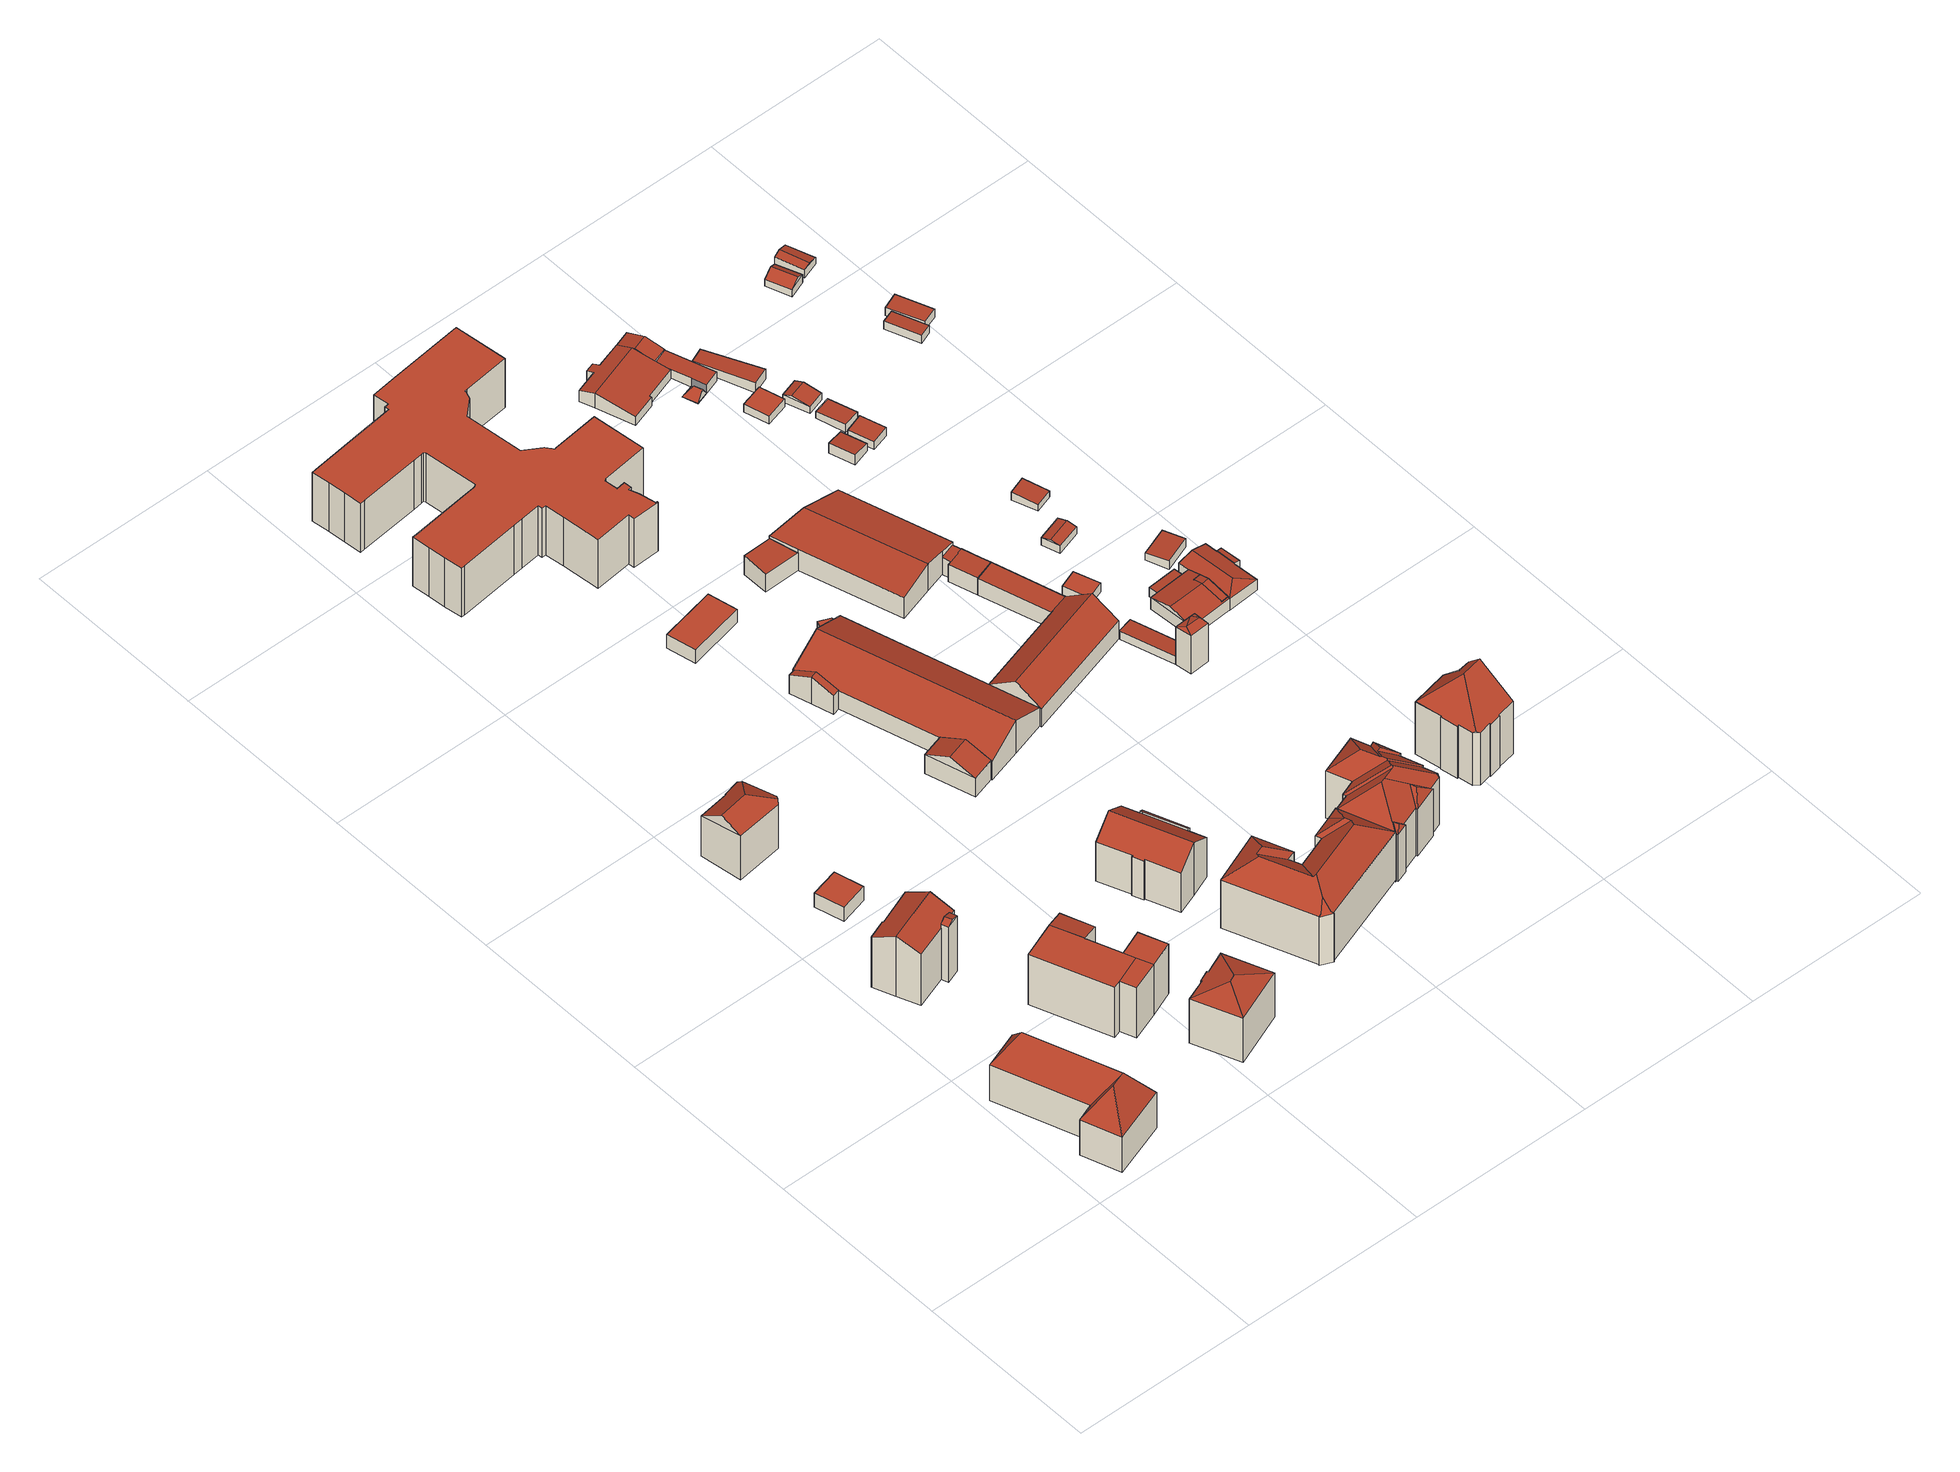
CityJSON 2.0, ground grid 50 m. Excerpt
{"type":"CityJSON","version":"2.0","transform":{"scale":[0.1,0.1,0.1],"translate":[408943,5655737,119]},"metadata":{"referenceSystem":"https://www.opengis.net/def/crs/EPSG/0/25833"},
"CityObjects":{
"building1":{"type":"Building","attributes":{"Dachtyp_tdc":"tdcFreeFormRoof","Gemeindeschluessel":14612000,"Dachneigung":57.82,"QualitaetDacherkennung":4,"Geometrietyp2DReferenz":"3000","measuredHeight":20.06,"function":"31001_9998","roofType":"5000"},"geometry":[{"type":"Solid","lod":"2","boundaries":[[[[0,1,2,3]],[[1,4,5,2]],[[4,6,7,5]],[[6,8,9,7]],[[8,10,11,9]],[[10,0,3,11]],[[12,10,8]],[[13,12,8,6]],[[14,15,13,6,4]],[[14,4,1]],[[15,14,1,0]],[[12,13,15,0,10]],[[3,2,5,7,9,11]]]],"semantics":{"surfaces":[{"type":"WallSurface"},{"type":"RoofSurface"},{"type":"GroundSurface"}],"values":[[0,0,0,0,0,0,1,1,1,1,1,1,2]]}}]},
"building2":{"type":"Building","attributes":{"Gemeindeschluessel":14612000,"Geometrietyp2DReferenz":"3000","function":"31001_9998","roofType":"9999"},"children":["building2-1","building2-2"]},
"building2-1":{"type":"BuildingPart","attributes":{"Dachtyp_tdc":"tdcGableRoof","Dachneigung":19.38,"QualitaetDacherkennung":35,"Geometrietyp2DReferenz":"3000","measuredHeight":18.74,"roofType":"3100"},"parents":["building2"],"geometry":[{"type":"MultiSurface","lod":"2","boundaries":[[[16,17,18,19,20]],[[17,21,22,18]],[[21,23,24,25,22]],[[26,27,28,29,30]],[[31,23,21,30,29]],[[32,28,27,16]],[[31,29,28,32]],[[16,27,26,17]],[[17,26,30,21]],[[19,18,22,25,33,34]]],"semantics":{"surfaces":[{"type":"WallSurface"},{"type":"RoofSurface"},{"type":"GroundSurface"}],"values":[0,0,0,1,1,0,0,0,0,2]}}]},
"building2-2":{"type":"BuildingPart","attributes":{"Dachtyp_tdc":"tdcGableRoof","Dachneigung":27.8,"QualitaetDacherkennung":56,"Geometrietyp2DReferenz":"3000","measuredHeight":19.47,"roofType":"3100"},"parents":["building2"],"geometry":[{"type":"MultiSurface","lod":"2","boundaries":[[[24,35,36,25]],[[35,37,38,36]],[[37,39,40,38]],[[39,41,42,40]],[[41,43,44,42]],[[43,45,46,44]],[[45,47,48,46]],[[47,49,50,48]],[[49,51,52,50]],[[51,20,19,52]],[[49,47,45,43,41,39,37]],[[37,35,24,53,54,20,51,49]],[[34,33,25,36,38,40,42,44,46,48,50,52,19]]],"semantics":{"surfaces":[{"type":"WallSurface"},{"type":"RoofSurface"},{"type":"GroundSurface"}],"values":[0,0,0,0,0,0,0,0,0,0,1,1,2]}}]},
"building3":{"type":"Building","attributes":{"Dachtyp_tdc":"tdcPolyFlatRoof","Gemeindeschluessel":14612000,"Dachneigung":0,"QualitaetDacherkennung":84,"Geometrietyp2DReferenz":"3000","measuredHeight":4.47,"function":"31001_9998","roofType":"1000"},"geometry":[{"type":"Solid","lod":"2","boundaries":[[[[55,56,57,58]],[[56,59,60,57]],[[59,61,62,60]],[[61,55,58,62]],[[61,59,56,55]],[[58,57,60,62]]]],"semantics":{"surfaces":[{"type":"WallSurface"},{"type":"RoofSurface"},{"type":"GroundSurface"}],"values":[[0,0,0,0,1,2]]}}]},
"building4":{"type":"Building","attributes":{"Dachtyp_tdc":"tdcFreeFormRoof","Gemeindeschluessel":14612000,"Dachneigung":35.39,"QualitaetDacherkennung":58,"Geometrietyp2DReferenz":"3000","measuredHeight":17.2,"function":"31001_9998","roofType":"5000"},"geometry":[{"type":"Solid","lod":"2","boundaries":[[[[63,64,65,66]],[[64,67,68,65]],[[67,69,70,68]],[[69,71,72,70]],[[71,73,74,72]],[[73,75,76,74]],[[75,63,66,76]],[[77,73,78,79]],[[79,78,71,69,67,64,80]],[[75,77,79,80,63]],[[64,63,80]],[[73,71,78]],[[75,73,77]],[[66,65,68,70,72,74,76]]]],"semantics":{"surfaces":[{"type":"WallSurface"},{"type":"RoofSurface"},{"type":"GroundSurface"}],"values":[[0,0,0,0,0,0,0,1,1,1,0,0,0,2]]}}]},
"building5":{"type":"Building","attributes":{"Gemeindeschluessel":14612000,"Geometrietyp2DReferenz":"3000","function":"31001_9998","roofType":"9999"},"children":["building5-1","building5-2","building5-3","building5-4"]},
"building5-1":{"type":"BuildingPart","attributes":{"Dachtyp_tdc":"tdcPolyFlatRoof","Dachneigung":12.36,"QualitaetDacherkennung":42,"Geometrietyp2DReferenz":"3000","measuredHeight":16.25,"roofType":"2100"},"parents":["building5"],"geometry":[{"type":"MultiSurface","lod":"2","boundaries":[[[81,82,83,84,85]],[[86,87,88,89,90]],[[87,81,85,88]],[[87,86,82,81]],[[85,84,89,88]]],"semantics":{"surfaces":[{"type":"WallSurface"},{"type":"RoofSurface"},{"type":"GroundSurface"}],"values":[0,0,0,1,2]}}]},
"building5-2":{"type":"BuildingPart","attributes":{"Dachtyp_tdc":"tdcPolyFlatRoof","Dachneigung":0,"QualitaetDacherkennung":43,"Geometrietyp2DReferenz":"3000","measuredHeight":16.14,"roofType":"1000"},"parents":["building5"],"geometry":[{"type":"MultiSurface","lod":"2","boundaries":[[[91,92,93,94]],[[92,95,96,93]],[[95,97,98,96]],[[97,95,92,91,99]],[[94,93,96,98,100]]],"semantics":{"surfaces":[{"type":"WallSurface"},{"type":"RoofSurface"},{"type":"GroundSurface"}],"values":[0,0,0,1,2]}}]},
"building5-3":{"type":"BuildingPart","attributes":{"Dachtyp_tdc":"tdcPolyFlatRoof","Dachneigung":0,"QualitaetDacherkennung":44,"Geometrietyp2DReferenz":"3000","measuredHeight":16.11,"roofType":"1000"},"parents":["building5"],"geometry":[{"type":"MultiSurface","lod":"2","boundaries":[[[97,101,102,98]],[[101,103,104,102]],[[103,101,97,99]],[[100,98,102,104]]],"semantics":{"surfaces":[{"type":"WallSurface"},{"type":"RoofSurface"},{"type":"GroundSurface"}],"values":[0,0,1,2]}}]},
"building5-4":{"type":"BuildingPart","attributes":{"Dachtyp_tdc":"tdcPolyFlatRoof","Dachneigung":0,"QualitaetDacherkennung":73,"Geometrietyp2DReferenz":"3000","measuredHeight":16.15,"roofType":"1000"},"parents":["building5"],"geometry":[{"type":"MultiSurface","lod":"2","boundaries":[[[105,90,89,106]],[[83,91,94,84]],[[107,108,104,103]],[[107,105,106,108]],[[107,103,99,91,83,90,105]],[[106,89,84,94,100,104,108]]],"semantics":{"surfaces":[{"type":"WallSurface"},{"type":"RoofSurface"},{"type":"GroundSurface"}],"values":[0,0,0,0,1,2]}}]},
"building6":{"type":"Building","attributes":{"Dachtyp_tdc":"tdcHipRoof","Gemeindeschluessel":14612000,"Dachneigung":19.92,"QualitaetDacherkennung":66,"Geometrietyp2DReferenz":"3000","measuredHeight":16.71,"function":"31001_9998","roofType":"3200"},"geometry":[{"type":"Solid","lod":"2","boundaries":[[[[109,110,111,112]],[[110,113,114,111]],[[113,115,116,114]],[[115,117,118,116]],[[117,119,120,118]],[[119,121,122,120]],[[121,123,124,122]],[[123,109,112,124]],[[115,113,125]],[[119,117,126]],[[113,110,109,123,121,119,126,125]],[[117,115,125,126]],[[112,111,114,116,118,120,122,124]]]],"semantics":{"surfaces":[{"type":"WallSurface"},{"type":"RoofSurface"},{"type":"GroundSurface"}],"values":[[0,0,0,0,0,0,0,0,1,1,1,1,2]]}}]},
"building7":{"type":"Building","attributes":{"Gemeindeschluessel":14612000,"Geometrietyp2DReferenz":"3000","function":"31001_9998","roofType":"9999"},"children":["building7-1","building7-2"]},
"building7-1":{"type":"BuildingPart","attributes":{"Dachtyp_tdc":"tdcPolyFlatRoof","Dachneigung":34.26,"QualitaetDacherkennung":47,"Geometrietyp2DReferenz":"3000","measuredHeight":13.43,"roofType":"2100"},"parents":["building7"],"geometry":[{"type":"MultiSurface","lod":"2","boundaries":[[[127,128,129]],[[127,130,131,128]],[[130,132,133,131]],[[132,134,135,136,133]],[[134,132,130,127]],[[128,131,133,136]]],"semantics":{"surfaces":[{"type":"WallSurface"},{"type":"RoofSurface"},{"type":"GroundSurface"}],"values":[0,0,0,0,1,2]}}]},
"building7-2":{"type":"BuildingPart","attributes":{"Dachtyp_tdc":"tdcGableRoof","Dachneigung":35.04,"QualitaetDacherkennung":70,"Geometrietyp2DReferenz":"3000","measuredHeight":17.03,"roofType":"3100"},"parents":["building7"],"geometry":[{"type":"MultiSurface","lod":"2","boundaries":[[[137,138,139,140]],[[138,141,142,139]],[[141,143,144,142]],[[143,145,146,144]],[[145,147,148,146]],[[147,129,128,148]],[[135,149,136]],[[149,150,151,136]],[[150,152,153,151]],[[152,154,155,153]],[[154,156,157,155]],[[156,137,140,157]],[[152,150,149,135,129,147,145]],[[145,143,141,138,137,156,154,152]],[[140,139,142,144,146,148,128,136,151,153,155,157]]],"semantics":{"surfaces":[{"type":"WallSurface"},{"type":"RoofSurface"},{"type":"GroundSurface"}],"values":[0,0,0,0,0,0,0,0,0,0,0,0,1,1,2]}}]},
"building8":{"type":"Building","attributes":{"Dachtyp_tdc":"tdcFreeFormRoof","Gemeindeschluessel":14612000,"Dachneigung":37.84,"QualitaetDacherkennung":17,"Geometrietyp2DReferenz":"3000","measuredHeight":20.8,"function":"31001_9998","roofType":"5000"},"geometry":[{"type":"Solid","lod":"2","boundaries":[[[[158,159,160]],[[161,162,158,160,163]],[[164,165,166,167,161,163,168]],[[164,168,169]],[[170,165,164,169,171]],[[170,171,172]],[[173,166,165,170,172,174]],[[175,176,173,174,177]],[[178,179,180,181,182,183,184,185,186,187,188,189,190,191]],[[174,172,179,178]],[[172,171,180,179]],[[171,169,181,180]],[[169,168,182,181]],[[168,163,183,182]],[[163,160,184,183]],[[160,159,185,184]],[[159,192,186,185]],[[192,193,187,186]],[[193,194,188,187]],[[194,195,189,188]],[[195,196,190,189]],[[196,177,191,190]],[[177,174,178,191]],[[196,175,177]],[[175,196,195]],[[176,175,195,194]],[[167,166,173,176,194,193]],[[162,161,167,193,192]],[[158,162,192,159]]]],"semantics":{"surfaces":[{"type":"RoofSurface"},{"type":"GroundSurface"},{"type":"WallSurface"}],"values":[[0,0,0,0,0,0,0,0,1,2,2,2,2,2,2,2,2,2,2,2,2,2,2,0,0,0,0,0,0]]}}]},
"building9":{"type":"Building","attributes":{"Dachtyp_tdc":"tdcPolyFlatRoof","Gemeindeschluessel":14612000,"Dachneigung":0,"QualitaetDacherkennung":86,"Geometrietyp2DReferenz":"3000","measuredHeight":4.28,"function":"31001_2000","roofType":"1000"},"geometry":[{"type":"Solid","lod":"2","boundaries":[[[[197,198,199,200]],[[198,201,202,199]],[[201,203,204,202]],[[203,197,200,204]],[[203,201,198,197]],[[200,199,202,204]]]],"semantics":{"surfaces":[{"type":"WallSurface"},{"type":"RoofSurface"},{"type":"GroundSurface"}],"values":[[0,0,0,0,1,2]]}}]},
"building10":{"type":"Building","attributes":{"Gemeindeschluessel":14612000,"Geometrietyp2DReferenz":"3000","function":"31001_2000","roofType":"9999"},"children":["building10-1","building10-2","building10-3"]},
"building10-1":{"type":"BuildingPart","attributes":{"Dachtyp_tdc":"tdcGableRoof","Dachneigung":24.91,"QualitaetDacherkennung":88,"Geometrietyp2DReferenz":"3000","measuredHeight":10.56,"roofType":"3100"},"parents":["building10"],"geometry":[{"type":"MultiSurface","lod":"2","boundaries":[[[205,206,207,208]],[[209,210,211,212,213]],[[210,214,215,211]],[[214,216,217,215]],[[216,218,219,217]],[[218,220,221,219]],[[220,222,223,221]],[[222,224,225,223]],[[220,218,216,214,210]],[[210,209,226,227,206,205,224,222,220]],[[208,207,228,212,211,215,217,219,221,223,225]]],"semantics":{"surfaces":[{"type":"WallSurface"},{"type":"RoofSurface"},{"type":"GroundSurface"}],"values":[0,0,0,0,0,0,0,0,1,1,2]}}]},
"building10-2":{"type":"BuildingPart","attributes":{"Dachtyp_tdc":"tdcGableRoof","Dachneigung":24.84,"QualitaetDacherkennung":79,"Geometrietyp2DReferenz":"3000","measuredHeight":8.72,"roofType":"3100"},"parents":["building10"],"geometry":[{"type":"MultiSurface","lod":"2","boundaries":[[[229,207,206]],[[229,230,231,207]],[[230,232,233,231]],[[232,234,235,233]],[[234,236,237,235]],[[236,213,212,237]],[[232,230,229,238]],[[238,226,213,236,234,232]],[[212,228,207,231,233,235,237]]],"semantics":{"surfaces":[{"type":"WallSurface"},{"type":"RoofSurface"},{"type":"GroundSurface"}],"values":[0,0,0,0,0,0,1,1,2]}}]},
"building10-3":{"type":"BuildingPart","attributes":{"Dachtyp_tdc":"tdcGableRoof","Dachneigung":24.85,"QualitaetDacherkennung":88,"Geometrietyp2DReferenz":"3000","measuredHeight":9.22,"roofType":"3100"},"parents":["building10"],"geometry":[{"type":"MultiSurface","lod":"2","boundaries":[[[239,240,241,242]],[[240,243,208,241]],[[243,205,208]],[[239,244,245,246]],[[243,240,246,245]],[[245,244,243]],[[239,246,240]],[[242,241,208,225]],[[244,239,242,225,224]]],"semantics":{"surfaces":[{"type":"WallSurface"},{"type":"RoofSurface"},{"type":"GroundSurface"}],"values":[0,0,0,1,1,0,0,2,0]}}]},
"building11":{"type":"Building","attributes":{"Dachtyp_tdc":"tdcPolyFlatRoof","Gemeindeschluessel":14612000,"Dachneigung":0,"QualitaetDacherkennung":60,"Geometrietyp2DReferenz":"3000","measuredHeight":15.81,"function":"31001_2000","roofType":"1000"},"geometry":[{"type":"Solid","lod":"2","boundaries":[[[[247,248,249,250]],[[248,251,252,249]],[[251,253,254,252]],[[253,255,256,254]],[[255,257,258,256]],[[259,260,261,262]],[[260,263,264,261]],[[263,265,266,264]],[[265,267,268,266]],[[267,269,270,268]],[[269,271,272,270]],[[271,273,274,272]],[[273,275,276,274]],[[275,277,278,276]],[[277,279,280,278]],[[279,281,282,280]],[[281,283,284,282]],[[283,285,286,284]],[[285,287,288,286]],[[287,289,290,288]],[[289,291,292,290]],[[291,293,294,292]],[[293,295,296,294]],[[295,297,298,296]],[[297,299,300,298]],[[299,301,302,300]],[[301,303,304,302]],[[303,305,306,304]],[[305,307,308,306]],[[307,309,310,308]],[[309,311,312,310]],[[311,313,314,312]],[[313,315,316,314]],[[315,317,318,316]],[[317,319,320,318]],[[319,321,322,320]],[[321,323,324,322]],[[323,325,326,324]],[[325,327,328,326]],[[327,329,330,328]],[[329,331,332,330]],[[331,333,334,332]],[[333,335,336,334]],[[335,337,338,336]],[[337,339,340,338]],[[339,341,342,340]],[[341,343,344,342]],[[343,345,346,344]],[[345,347,348,346]],[[347,349,350,348]],[[349,351,352,350]],[[351,353,354,352]],[[257,259,262,258]],[[353,355,356,354]],[[355,357,358,356]],[[357,359,360,358]],[[359,361,362,360]],[[361,247,250,362]],[[361,359,357,355,353,351,349,347,345,343,341,339,337,335,333,331,329,327,325,323,321,319,317,315,313,311,309,307,305,303,301,299,297,295,293,291,289,287,285,283,281,279,277,275,273,271,269,267,265,263,260,259,257,255,253,251,248,247]],[[250,249,252,254,256,258,262,261,264,266,268,270,272,274,276,278,280,282,284,286,288,290,292,294,296,298,300,302,304,306,308,310,312,314,316,318,320,322,324,326,328,330,332,334,336,338,340,342,344,346,348,350,352,354,356,358,360,362]]]],"semantics":{"surfaces":[{"type":"WallSurface"},{"type":"RoofSurface"},{"type":"GroundSurface"}],"values":[[0,0,0,0,0,0,0,0,0,0,0,0,0,0,0,0,0,0,0,0,0,0,0,0,0,0,0,0,0,0,0,0,0,0,0,0,0,0,0,0,0,0,0,0,0,0,0,0,0,0,0,0,0,0,0,0,0,0,1,2]]}}]},
"building12":{"type":"Building","attributes":{"Dachtyp_tdc":"tdcPolyFlatRoof","Gemeindeschluessel":14612000,"Dachneigung":0,"QualitaetDacherkennung":61,"Geometrietyp2DReferenz":"3000","measuredHeight":4,"function":"31001_2000","roofType":"1000"},"geometry":[{"type":"Solid","lod":"2","boundaries":[[[[363,364,365,366]],[[364,367,368,365]],[[367,369,370,368]],[[369,363,366,370]],[[369,367,364,363]],[[366,365,368,370]]]],"semantics":{"surfaces":[{"type":"WallSurface"},{"type":"RoofSurface"},{"type":"GroundSurface"}],"values":[[0,0,0,0,1,2]]}}]},
"building13":{"type":"Building","attributes":{"Dachtyp_tdc":"tdcPolyFlatRoof","Gemeindeschluessel":14612000,"Dachneigung":3.57,"QualitaetDacherkennung":86,"Geometrietyp2DReferenz":"3000","measuredHeight":6.06,"function":"31001_2000","roofType":"2100"},"geometry":[{"type":"Solid","lod":"2","boundaries":[[[[371,372,373,374]],[[372,375,376,373]],[[375,377,378,376]],[[377,371,374,378]],[[377,375,372,371]],[[374,373,376,378]]]],"semantics":{"surfaces":[{"type":"WallSurface"},{"type":"RoofSurface"},{"type":"GroundSurface"}],"values":[[0,0,0,0,1,2]]}}]},
"building14":{"type":"Building","attributes":{"Dachtyp_tdc":"tdcFreeFormRoof","Gemeindeschluessel":14612000,"Dachneigung":38.42,"QualitaetDacherkennung":57,"Geometrietyp2DReferenz":"3000","measuredHeight":21.57,"function":"31001_9998","roofType":"5000"},"geometry":[{"type":"Solid","lod":"2","boundaries":[[[[379,380,381,382]],[[380,383,384,381]],[[383,385,386,384]],[[385,387,388,386]],[[387,389,390,388]],[[389,391,392,390]],[[391,393,394,392]],[[393,395,396,394]],[[395,397,398,396]],[[397,399,400,398]],[[399,401,402,400]],[[401,403,404,402]],[[403,405,406,404]],[[405,407,408,406]],[[407,409,410,408]],[[409,411,412,410]],[[411,413,414,412]],[[413,415,416,414]],[[415,417,418,416]],[[417,419,420,418]],[[419,421,422,420]],[[421,423,424,422]],[[423,425,426,424]],[[425,427,428,426]],[[427,379,382,428]],[[429,430,427,425]],[[429,425,423]],[[431,430,429,423,421]],[[432,433,434,431,421,419]],[[435,432,419,417]],[[435,417,415]],[[436,437,434,433,438,387,385]],[[436,385,383]],[[437,436,383,380]],[[431,434,437,380,379]],[[430,431,379,427]],[[382,381,384,386,388,390,392,394,396,398,400,402,404,406,408,410,412,414,416,418,420,422,424,426,428]],[[439,440,438,433,413,411]],[[439,411,409]],[[441,442,440,439,409,407]],[[443,444,441,407,405]],[[445,446,443,405,403]],[[447,445,403,401]],[[447,401,399]],[[448,446,445,447,399,397]],[[449,448,397,395]],[[449,395,393]],[[444,443,446,448,449,393,391]],[[442,441,444,391,389]],[[438,440,442,389,387]],[[433,432,435,415,413]]]],"semantics":{"surfaces":[{"type":"WallSurface"},{"type":"RoofSurface"},{"type":"GroundSurface"}],"values":[[0,0,0,0,0,0,0,0,0,0,0,0,0,0,0,0,0,0,0,0,0,0,0,0,0,1,1,1,1,1,1,1,1,1,1,1,2,1,1,1,1,1,1,1,1,1,1,1,1,1,1]]}}]},
"building15":{"type":"Building","attributes":{"Gemeindeschluessel":14612000,"Geometrietyp2DReferenz":"3000","function":"31001_2000","roofType":"9999"},"children":["building15-1","building15-2"]},
"building15-1":{"type":"BuildingPart","attributes":{"Dachtyp_tdc":"tdcGableRoof","Dachneigung":35.75,"QualitaetDacherkennung":91,"Geometrietyp2DReferenz":"3000","measuredHeight":10.89,"roofType":"3100"},"parents":["building15"],"geometry":[{"type":"MultiSurface","lod":"2","boundaries":[[[450,451,452,453]],[[451,454,455,456,452]],[[457,458,459,460,461]],[[458,450,453,459]],[[458,462,463,450]],[[454,451,463,462,457]],[[457,462,458]],[[450,463,451]],[[453,452,456,460,459]]],"semantics":{"surfaces":[{"type":"WallSurface"},{"type":"RoofSurface"},{"type":"GroundSurface"}],"values":[0,0,0,0,1,1,0,0,2]}}]},
"building15-2":{"type":"BuildingPart","attributes":{"Dachtyp_tdc":"tdcPolyFlatRoof","Dachneigung":3.45,"QualitaetDacherkennung":86,"Geometrietyp2DReferenz":"3000","measuredHeight":5.71,"roofType":"2100"},"parents":["building15"],"geometry":[{"type":"MultiSurface","lod":"2","boundaries":[[[455,464,465,456]],[[464,466,467,465]],[[466,461,460,467]],[[466,464,455,461]],[[460,456,465,467]]],"semantics":{"surfaces":[{"type":"WallSurface"},{"type":"RoofSurface"},{"type":"GroundSurface"}],"values":[0,0,0,1,2]}}]},
"building16":{"type":"Building","attributes":{"Gemeindeschluessel":14612000,"Geometrietyp2DReferenz":"3000","function":"31001_2000","roofType":"9999"},"children":["building16-1","building16-2","building16-3"]},
"building16-1":{"type":"BuildingPart","attributes":{"Dachtyp_tdc":"tdcGableRoof","Dachneigung":10.02,"QualitaetDacherkennung":92,"Geometrietyp2DReferenz":"3000","measuredHeight":8.52,"roofType":"3100"},"parents":["building16"],"geometry":[{"type":"MultiSurface","lod":"2","boundaries":[[[468,469,470,471,472]],[[469,473,474,470]],[[473,475,378,474]],[[475,476,376,378]],[[476,477,478,376]],[[477,479,480,478]],[[479,481,482,480]],[[481,483,484,485,482]],[[479,477,476,475,473,469]],[[469,468,483,481,479]],[[471,470,474,378,376,478,480,482,485]]],"semantics":{"surfaces":[{"type":"WallSurface"},{"type":"RoofSurface"},{"type":"GroundSurface"}],"values":[0,0,0,0,0,0,0,0,1,1,2]}}]},
"building16-2":{"type":"BuildingPart","attributes":{"Dachtyp_tdc":"tdcPolyFlatRoof","Dachneigung":2.88,"QualitaetDacherkennung":58,"Geometrietyp2DReferenz":"3000","measuredHeight":5.73,"roofType":"2100"},"parents":["building16"],"geometry":[{"type":"MultiSurface","lod":"2","boundaries":[[[484,486,487,485]],[[488,472,471,489]],[[472,488,486,484]],[[485,487,489,471]]],"semantics":{"surfaces":[{"type":"WallSurface"},{"type":"RoofSurface"},{"type":"GroundSurface"}],"values":[0,0,1,2]}}]},
"building16-3":{"type":"BuildingPart","attributes":{"Dachtyp_tdc":"tdcPolyFlatRoof","Dachneigung":3.07,"QualitaetDacherkennung":83,"Geometrietyp2DReferenz":"3000","measuredHeight":5.75,"roofType":"2100"},"parents":["building16"],"geometry":[{"type":"MultiSurface","lod":"2","boundaries":[[[490,491,492,487,486]],[[491,466,493,492]],[[466,494,495,493]],[[494,496,497,495]],[[496,488,489,497]],[[496,494,466,491,490,488]],[[489,487,492,493,495,497]]],"semantics":{"surfaces":[{"type":"WallSurface"},{"type":"RoofSurface"},{"type":"GroundSurface"}],"values":[0,0,0,0,0,1,2]}}]},
"building17":{"type":"Building","attributes":{"Dachtyp_tdc":"tdcFreeFormRoof","Gemeindeschluessel":14612000,"Dachneigung":17.59,"QualitaetDacherkennung":7,"Geometrietyp2DReferenz":"3000","measuredHeight":13.01,"function":"31001_9998","roofType":"5000"},"geometry":[{"type":"Solid","lod":"2","boundaries":[[[[498,499,500,501]],[[499,502,503,500]],[[502,504,505,503]],[[504,506,507,505]],[[506,498,501,507]],[[508,509,506,504]],[[508,504,502]],[[499,508,502]],[[499,509,508]],[[509,499,498]],[[509,498,506]],[[501,500,503,505,507]]]],"semantics":{"surfaces":[{"type":"WallSurface"},{"type":"RoofSurface"},{"type":"GroundSurface"}],"values":[[0,0,0,0,0,1,1,1,1,1,1,2]]}}]},
"building18":{"type":"Building","attributes":{"Dachtyp_tdc":"tdcPolyFlatRoof","Gemeindeschluessel":14612000,"Dachneigung":5.21,"QualitaetDacherkennung":84,"Geometrietyp2DReferenz":"3000","measuredHeight":2.68,"function":"31001_9998","roofType":"2100"},"geometry":[{"type":"Solid","lod":"2","boundaries":[[[[510,511,512,513]],[[511,514,500,512]],[[514,515,501,500]],[[515,516,517,501]],[[516,510,513,517]],[[516,515,514,511,510]],[[513,512,500,501,517]]]],"semantics":{"surfaces":[{"type":"WallSurface"},{"type":"RoofSurface"},{"type":"GroundSurface"}],"values":[[0,0,0,0,0,1,2]]}}]},
"building19":{"type":"Building","attributes":{"Dachtyp_tdc":"tdcPolyFlatRoof","Gemeindeschluessel":14612000,"Dachneigung":2.59,"QualitaetDacherkennung":86,"Geometrietyp2DReferenz":"3000","measuredHeight":2.93,"function":"31001_9998","roofType":"2100"},"geometry":[{"type":"Solid","lod":"2","boundaries":[[[[518,519,520,521]],[[519,522,523,520]],[[522,524,525,523]],[[524,518,521,525]],[[524,522,519,518]],[[521,520,523,525]]]],"semantics":{"surfaces":[{"type":"WallSurface"},{"type":"RoofSurface"},{"type":"GroundSurface"}],"values":[[0,0,0,0,1,2]]}}]},
"building20":{"type":"Building","attributes":{"Gemeindeschluessel":14612000,"Geometrietyp2DReferenz":"3000","function":"31001_9998","roofType":"9999"},"children":["building20-1","building20-2"]},
"building20-1":{"type":"BuildingPart","attributes":{"Dachtyp_tdc":"tdcGableRoof","Dachneigung":10.37,"QualitaetDacherkennung":64,"Geometrietyp2DReferenz":"3000","measuredHeight":4.73,"roofType":"3100"},"parents":["building20"],"geometry":[{"type":"MultiSurface","lod":"2","boundaries":[[[526,527,528,529]],[[527,530,531,528]],[[530,532,533,531]],[[532,534,535,533]],[[534,536,537,535]],[[536,538,539,537]],[[532,530,527,526,540,541,542,543]],[[543,544,545,546,538,536,534,532]],[[539,547,548,549,550,551,552,529,528,531,533,535,537]],[[538,546,547,539]],[[546,545,548,547]],[[545,544,553,554,549,548]],[[541,540,552,551,555]],[[540,526,529,552]]],"semantics":{"surfaces":[{"type":"WallSurface"},{"type":"RoofSurface"},{"type":"GroundSurface"}],"values":[0,0,0,0,0,0,1,1,2,0,0,0,0,0]}}]},
"building20-2":{"type":"BuildingPart","attributes":{"Dachtyp_tdc":"tdcGableRoof","Dachneigung":17.27,"QualitaetDacherkennung":86,"Geometrietyp2DReferenz":"3000","measuredHeight":4.98,"roofType":"3100"},"parents":["building20"],"geometry":[{"type":"MultiSurface","lod":"2","boundaries":[[[554,556,557,549]],[[556,558,559,557]],[[558,555,551,559]],[[558,560,561,542,555]],[[561,560,562,553,543]],[[554,553,562,556]],[[556,562,560,558]],[[551,550,549,557,559]]],"semantics":{"surfaces":[{"type":"WallSurface"},{"type":"RoofSurface"},{"type":"GroundSurface"}],"values":[0,0,0,1,1,0,0,2]}}]},
"building21":{"type":"Building","attributes":{"Dachtyp_tdc":"tdcFreeFormRoof","Gemeindeschluessel":14612000,"Dachneigung":38.04,"QualitaetDacherkennung":45,"Geometrietyp2DReferenz":"3000","measuredHeight":24.43,"function":"31001_9998","roofType":"5000"},"geometry":[{"type":"Solid","lod":"2","boundaries":[[[[563,564,565,566]],[[564,567,568,565]],[[567,569,570,568]],[[569,571,572,570]],[[571,573,574,572]],[[573,575,576,574]],[[575,577,578,576]],[[577,579,580,578]],[[579,581,582,580]],[[581,583,584,582]],[[583,585,586,584]],[[585,587,588,586]],[[587,589,590,588]],[[589,591,592,590]],[[591,563,566,592]],[[581,579,577,593,594,595,585,583]],[[594,593,575,573,571,569,567,564,596]],[[594,596,563,591,589,587,595]],[[564,563,596]],[[577,575,593]],[[587,585,595]],[[566,565,568,570,572,574,576,578,580,582,584,586,588,590,592]]]],"semantics":{"surfaces":[{"type":"WallSurface"},{"type":"RoofSurface"},{"type":"GroundSurface"}],"values":[[0,0,0,0,0,0,0,0,0,0,0,0,0,0,0,1,1,1,0,0,0,2]]}}]},
"building22":{"type":"Building","attributes":{"Dachtyp_tdc":"tdcFreeFormRoof","Gemeindeschluessel":14612000,"Dachneigung":14.36,"QualitaetDacherkennung":91,"Geometrietyp2DReferenz":"3000","measuredHeight":5.36,"function":"31001_9998","roofType":"5000"},"geometry":[{"type":"Solid","lod":"2","boundaries":[[[[597,598,599,600]],[[598,601,602,599]],[[601,603,604,602]],[[603,605,606,604]],[[605,607,608,606]],[[607,609,610,608]],[[609,611,612,610]],[[611,613,614,612]],[[613,615,616,614]],[[615,597,600,616]],[[613,611,617,618,601,598,597,615]],[[607,605,603,618,617,609]],[[611,609,617]],[[603,601,618]],[[600,599,602,604,606,608,610,612,614,616]]]],"semantics":{"surfaces":[{"type":"WallSurface"},{"type":"RoofSurface"},{"type":"GroundSurface"}],"values":[[0,0,0,0,0,0,0,0,0,0,1,1,0,0,2]]}}]},
"building23":{"type":"Building","attributes":{"Dachtyp_tdc":"tdcPolyFlatRoof","Gemeindeschluessel":14612000,"Dachneigung":8.94,"QualitaetDacherkennung":75,"Geometrietyp2DReferenz":"3000","measuredHeight":3.21,"function":"31001_9998","roofType":"2100"},"geometry":[{"type":"Solid","lod":"2","boundaries":[[[[619,620,621,622]],[[620,623,624,621]],[[623,625,626,624]],[[625,619,622,626]],[[625,623,620,619]],[[622,621,624,626]]]],"semantics":{"surfaces":[{"type":"WallSurface"},{"type":"RoofSurface"},{"type":"GroundSurface"}],"values":[[0,0,0,0,1,2]]}}]},
"building24":{"type":"Building","attributes":{"Gemeindeschluessel":14612000,"Geometrietyp2DReferenz":"3000","function":"31001_9998","roofType":"9999"},"children":["building24-1","building24-2"]},
"building24-1":{"type":"BuildingPart","attributes":{"Dachtyp_tdc":"tdcFreeFormRoof","Dachneigung":55.73,"QualitaetDacherkennung":14,"Geometrietyp2DReferenz":"3000","measuredHeight":2.87,"roofType":"5000"},"parents":["building24"],"geometry":[{"type":"MultiSurface","lod":"2","boundaries":[[[627,628,629,630]],[[628,631,632,629]],[[631,633,634,632]],[[635,633,631]],[[636,635,631,628]],[[636,628,627]],[[635,636,627,633]],[[630,629,632,634]]],"semantics":{"surfaces":[{"type":"WallSurface"},{"type":"RoofSurface"},{"type":"GroundSurface"}],"values":[0,0,0,1,1,0,1,2]}}]},
"building24-2":{"type":"BuildingPart","attributes":{"Dachtyp_tdc":"tdcPolyFlatRoof","Dachneigung":2.75,"QualitaetDacherkennung":51,"Geometrietyp2DReferenz":"3000","measuredHeight":2.98,"roofType":"2100"},"parents":["building24"],"geometry":[{"type":"MultiSurface","lod":"2","boundaries":[[[637,638,627,630,639]],[[640,641,642,634,633]],[[641,643,644,642]],[[643,645,646,644]],[[645,637,639,646]],[[645,643,641,640,638,637]],[[639,630,634,642,644,646]]],"semantics":{"surfaces":[{"type":"WallSurface"},{"type":"RoofSurface"},{"type":"GroundSurface"}],"values":[0,0,0,0,0,1,2]}}]},
"building25":{"type":"Building","attributes":{"Dachtyp_tdc":"tdcPolyFlatRoof","Gemeindeschluessel":14612000,"Dachneigung":5.16,"QualitaetDacherkennung":63,"Geometrietyp2DReferenz":"3000","measuredHeight":3.09,"function":"31001_9998","roofType":"2100"},"geometry":[{"type":"Solid","lod":"2","boundaries":[[[[647,648,649,614]],[[648,650,651,649]],[[650,652,616,651]],[[652,647,614,616]],[[652,650,648,647]],[[614,649,651,616]]]],"semantics":{"surfaces":[{"type":"WallSurface"},{"type":"RoofSurface"},{"type":"GroundSurface"}],"values":[[0,0,0,0,1,2]]}}]},
"building26":{"type":"Building","attributes":{"Dachtyp_tdc":"tdcPolyFlatRoof","Gemeindeschluessel":14612000,"Dachneigung":0,"QualitaetDacherkennung":74,"Geometrietyp2DReferenz":"3000","measuredHeight":2.46,"function":"31001_9998","roofType":"1000"},"geometry":[{"type":"Solid","lod":"2","boundaries":[[[[653,654,655,656]],[[654,657,658,655]],[[657,659,660,658]],[[659,653,656,660]],[[659,657,654,653]],[[656,655,658,660]]]],"semantics":{"surfaces":[{"type":"WallSurface"},{"type":"RoofSurface"},{"type":"GroundSurface"}],"values":[[0,0,0,0,1,2]]}}]},
"building27":{"type":"Building","attributes":{"Dachtyp_tdc":"tdcGableRoof","Gemeindeschluessel":14612000,"Dachneigung":13.76,"QualitaetDacherkennung":86,"Geometrietyp2DReferenz":"3000","measuredHeight":2.99,"function":"31001_9998","roofType":"3100"},"geometry":[{"type":"Solid","lod":"2","boundaries":[[[[661,662,663,664]],[[662,665,666,663]],[[665,667,668,666]],[[667,661,664,668]],[[665,662,669]],[[661,667,670]],[[662,661,670,669]],[[667,665,669,670]],[[664,663,666,668]]]],"semantics":{"surfaces":[{"type":"WallSurface"},{"type":"RoofSurface"},{"type":"GroundSurface"}],"values":[[0,0,0,0,0,0,1,1,2]]}}]},
"building28":{"type":"Building","attributes":{"Dachtyp_tdc":"tdcPolyFlatRoof","Gemeindeschluessel":14612000,"Dachneigung":3.85,"QualitaetDacherkennung":88,"Geometrietyp2DReferenz":"3000","measuredHeight":2.78,"function":"31001_9998","roofType":"2100"},"geometry":[{"type":"Solid","lod":"2","boundaries":[[[[671,672,673,674]],[[672,675,676,673]],[[675,677,678,676]],[[677,671,674,678]],[[677,675,672,671]],[[674,673,676,678]]]],"semantics":{"surfaces":[{"type":"WallSurface"},{"type":"RoofSurface"},{"type":"GroundSurface"}],"values":[[0,0,0,0,1,2]]}}]},
"building29":{"type":"Building","attributes":{"Dachtyp_tdc":"tdcPolyFlatRoof","Gemeindeschluessel":14612000,"Dachneigung":3.75,"QualitaetDacherkennung":59,"Geometrietyp2DReferenz":"3000","measuredHeight":3.17,"function":"31001_9998","roofType":"2100"},"geometry":[{"type":"Solid","lod":"2","boundaries":[[[[679,680,681,682]],[[680,683,684,681]],[[683,685,686,684]],[[685,679,682,686]],[[685,683,680,679]],[[682,681,684,686]]]],"semantics":{"surfaces":[{"type":"WallSurface"},{"type":"RoofSurface"},{"type":"GroundSurface"}],"values":[[0,0,0,0,1,2]]}}]},
"building30":{"type":"Building","attributes":{"Dachtyp_tdc":"tdcPolyFlatRoof","Gemeindeschluessel":14612000,"Dachneigung":2.8,"QualitaetDacherkennung":47,"Geometrietyp2DReferenz":"3000","measuredHeight":2.47,"function":"31001_9998","roofType":"2100"},"geometry":[{"type":"Solid","lod":"2","boundaries":[[[[687,688,689,690]],[[688,691,692,689]],[[691,693,694,692]],[[693,687,690,694]],[[693,691,688,687]],[[690,689,692,694]]]],"semantics":{"surfaces":[{"type":"WallSurface"},{"type":"RoofSurface"},{"type":"GroundSurface"}],"values":[[0,0,0,0,1,2]]}}]},
"building31":{"type":"Building","attributes":{"Dachtyp_tdc":"tdcGableRoof","Gemeindeschluessel":14612000,"Dachneigung":12.35,"QualitaetDacherkennung":91,"Geometrietyp2DReferenz":"3000","measuredHeight":3.2,"function":"31001_9998","roofType":"3100"},"geometry":[{"type":"Solid","lod":"2","boundaries":[[[[695,696,697,698]],[[696,699,700,697]],[[699,701,702,700]],[[701,695,698,702]],[[699,696,703]],[[695,701,704]],[[696,695,704,703]],[[701,699,703,704]],[[698,697,700,702]]]],"semantics":{"surfaces":[{"type":"WallSurface"},{"type":"RoofSurface"},{"type":"GroundSurface"}],"values":[[0,0,0,0,0,0,1,1,2]]}}]},
"building32":{"type":"Building","attributes":{"Gemeindeschluessel":14612000,"Geometrietyp2DReferenz":"3000","function":"31001_9998","roofType":"9999"},"children":["building32-1","building32-2","building32-3"]},
"building32-1":{"type":"BuildingPart","attributes":{"Dachtyp_tdc":"tdcHipAndGableRoof","Dachneigung":10.44,"QualitaetDacherkennung":70,"Geometrietyp2DReferenz":"3000","measuredHeight":4.61,"roofType":"5000"},"parents":["building32"],"geometry":[{"type":"MultiSurface","lod":"2","boundaries":[[[705,706,707,708]],[[706,709,710,707]],[[709,711,712,710]],[[711,713,714,712]],[[713,715,716,714]],[[717,718,719,720]],[[718,721,722,719]],[[721,723,724,722]],[[721,718,725]],[[718,717,715,713,711,725]],[[711,709,706,705,723,721,725]],[[708,707,710,712,714,716,720,719,722,724]]],"semantics":{"surfaces":[{"type":"WallSurface"},{"type":"RoofSurface"},{"type":"GroundSurface"}],"values":[0,0,0,0,0,0,0,0,1,1,1,2]}}]},
"building32-2":{"type":"BuildingPart","attributes":{"Dachtyp_tdc":"tdcPolyFlatRoof","Dachneigung":13.42,"QualitaetDacherkennung":85,"Geometrietyp2DReferenz":"3000","measuredHeight":3.78,"roofType":"2100"},"parents":["building32"],"geometry":[{"type":"MultiSurface","lod":"2","boundaries":[[[726,727,717,720,728]],[[729,716,715]],[[729,730,731,716]],[[730,726,728,731]],[[730,729,727,726]],[[728,720,716,731]]],"semantics":{"surfaces":[{"type":"WallSurface"},{"type":"RoofSurface"},{"type":"GroundSurface"}],"values":[0,0,0,0,1,2]}}]},
"building32-3":{"type":"BuildingPart","attributes":{"Dachtyp_tdc":"tdcGableRoof","Dachneigung":14.15,"QualitaetDacherkennung":84,"Geometrietyp2DReferenz":"3000","measuredHeight":5.47,"roofType":"3100"},"parents":["building32"],"geometry":[{"type":"MultiSurface","lod":"2","boundaries":[[[605,603,732,724,723]],[[603,601,733,732]],[[601,598,705,708,733]],[[601,603,734]],[[605,598,735]],[[603,605,735,734]],[[598,601,734,735]],[[724,732,733,708]]],"semantics":{"surfaces":[{"type":"WallSurface"},{"type":"RoofSurface"},{"type":"GroundSurface"}],"values":[0,0,0,0,0,1,1,2]}}]},
"building33":{"type":"Building","attributes":{"Dachtyp_tdc":"tdcPolyFlatRoof","Gemeindeschluessel":14612000,"Dachneigung":3.81,"QualitaetDacherkennung":61,"Geometrietyp2DReferenz":"3000","measuredHeight":2.51,"function":"31001_9998","roofType":"2100"},"geometry":[{"type":"Solid","lod":"2","boundaries":[[[[736,737,738,739]],[[737,740,741,738]],[[740,742,743,741]],[[742,736,739,743]],[[742,740,737,736]],[[739,738,741,743]]]],"semantics":{"surfaces":[{"type":"WallSurface"},{"type":"RoofSurface"},{"type":"GroundSurface"}],"values":[[0,0,0,0,1,2]]}}]},
"building34":{"type":"Building","attributes":{"Dachtyp_tdc":"tdcPolyFlatRoof","Gemeindeschluessel":14612000,"Dachneigung":3.84,"QualitaetDacherkennung":80,"Geometrietyp2DReferenz":"3000","measuredHeight":2.7,"function":"31001_9998","roofType":"2100"},"geometry":[{"type":"Solid","lod":"2","boundaries":[[[[744,745,746,747]],[[745,748,749,746]],[[748,750,751,749]],[[750,744,747,751]],[[750,748,745,744]],[[747,746,749,751]]]],"semantics":{"surfaces":[{"type":"WallSurface"},{"type":"RoofSurface"},{"type":"GroundSurface"}],"values":[[0,0,0,0,1,2]]}}]},
"building35":{"type":"Building","attributes":{"Dachtyp_tdc":"tdcGableRoof","Gemeindeschluessel":14612000,"Dachneigung":28.08,"QualitaetDacherkennung":85,"Geometrietyp2DReferenz":"3000","measuredHeight":3.62,"function":"31001_9998","roofType":"3100"},"geometry":[{"type":"Solid","lod":"2","boundaries":[[[[752,753,754,755]],[[753,756,757,754]],[[756,758,759,757]],[[758,752,755,759]],[[756,753,760]],[[752,758,761]],[[753,752,761,760]],[[758,756,760,761]],[[755,754,757,759]]]],"semantics":{"surfaces":[{"type":"WallSurface"},{"type":"RoofSurface"},{"type":"GroundSurface"}],"values":[[0,0,0,0,0,0,1,1,2]]}}]},
"building36":{"type":"Building","attributes":{"Dachtyp_tdc":"tdcPolyFlatRoof","Gemeindeschluessel":14612000,"Dachneigung":3.14,"QualitaetDacherkennung":80,"Geometrietyp2DReferenz":"3000","measuredHeight":2.61,"function":"31001_9998","roofType":"2100"},"geometry":[{"type":"Solid","lod":"2","boundaries":[[[[762,763,764,765]],[[763,766,767,764]],[[766,768,769,767]],[[768,762,765,769]],[[768,766,763,762]],[[765,764,767,769]]]],"semantics":{"surfaces":[{"type":"WallSurface"},{"type":"RoofSurface"},{"type":"GroundSurface"}],"values":[[0,0,0,0,1,2]]}}]},
"building37":{"type":"Building","attributes":{"Dachtyp_tdc":"tdcGableRoof","Gemeindeschluessel":14612000,"Dachneigung":16.74,"QualitaetDacherkennung":82,"Geometrietyp2DReferenz":"3000","measuredHeight":2.95,"function":"31001_9998","roofType":"3100"},"geometry":[{"type":"Solid","lod":"2","boundaries":[[[[770,771,772,773]],[[771,774,775,772]],[[770,776,777]],[[774,771,778]],[[776,774,778,777]],[[771,770,777,778]],[[775,779,773,772]],[[774,776,779,775]],[[776,770,773,779]]]],"semantics":{"surfaces":[{"type":"WallSurface"},{"type":"RoofSurface"},{"type":"GroundSurface"}],"values":[[0,0,0,0,1,1,2,0,0]]}}]},
"building38":{"type":"Building","attributes":{"Dachtyp_tdc":"tdcPolyFlatRoof","Gemeindeschluessel":14612000,"Dachneigung":3.31,"QualitaetDacherkennung":80,"Geometrietyp2DReferenz":"3000","measuredHeight":2.74,"function":"31001_9998","roofType":"2100"},"geometry":[{"type":"Solid","lod":"2","boundaries":[[[[780,781,782,783]],[[781,784,785,782]],[[784,786,787,785]],[[786,780,783,787]],[[786,784,781,780]],[[783,782,785,787]]]],"semantics":{"surfaces":[{"type":"WallSurface"},{"type":"RoofSurface"},{"type":"GroundSurface"}],"values":[[0,0,0,0,1,2]]}}]}
},
"vertices":[
[224,62,161],[76,10,161],[76,10,47],[224,62,47],[40,113,161],[40,113,47],[87,130,161],[87,130,47],[1,372,161],[1,372,47],[101,408,161],[101,408,47],[69,340,245],[155,97,245],[110,80,248],[154,95,248],
[211,743,214],[217,724,214],[217,724,36],[211,743,36],[211,743,200],[180,711,214],[180,711,36],[174,729,214],[174,729,200],[174,729,36],[217,724,215],[211,743,215],[211,744,215],[189,736,224],[196,716,224],[174,730,214],[211,744,214],[174,730,36],[211,744,36],
[87,699,201],[87,699,36],[64,756,231],[64,756,36],[42,813,198],[42,813,36],[42,815,197],[42,815,36],[91,834,197],[91,834,36],[92,831,199],[92,831,36],[190,868,198],[190,868,36],[211,809,231],[211,809,36],[232,751,201],[232,751,36],[174,730,201],[211,744,201],
[127,1003,85],[107,1080,85],[107,1080,40],[127,1003,40],[183,1099,85],[183,1099,40],[202,1022,85],[202,1022,40],
[38,1250,183],[20,1363,171],[20,1363,41],[38,1250,41],[105,1375,172],[105,1375,41],[105,1378,170],[105,1378,41],[153,1391,166],[153,1391,41],[182,1292,178],[182,1292,41],[165,1267,181],[165,1267,41],[173,1278,186],[157,1380,174],[111,1317,213],[29,1304,213],
[426,496,214],[379,477,225],[379,477,224],[379,477,62],[426,496,62],[346,561,225],[394,580,214],[394,580,62],[346,561,62],[346,561,224],
[413,388,224],[479,414,224],[479,414,62],[413,388,62],[507,342,224],[507,342,62],[441,316,224],[441,316,62],[425,357,224],[425,357,62],
[364,287,224],[364,287,62],[349,328,224],[349,328,62],
[251,525,224],[251,525,62],[329,321,224],[329,321,62],
[526,235,205],[528,231,207],[528,231,64],[526,235,64],[586,255,207],[586,255,64],[636,130,207],[636,130,64],[490,72,207],[490,72,64],[441,197,206],[441,197,64],[499,220,206],[499,220,64],[497,223,205],[497,223,64],[549,168,231],[529,160,231],
[756,719,182],[756,719,48],[756,719,175],[766,723,175],[766,723,48],[809,611,175],[809,611,48],[800,607,182],[800,607,175],[800,607,48],
[666,603,173],[655,632,173],[655,632,48],[666,603,48],[658,632,175],[658,632,48],[624,718,175],[624,718,48],[682,741,218],[682,741,48],[739,763,175],[739,763,48],[800,607,176],[817,564,175],[817,564,48],[760,541,218],[760,541,48],[702,519,175],[702,519,48],[669,605,175],[669,605,48],
[847,411,246],[915,381,205],[877,480,205],[817,389,253],[822,402,246],[736,425,205],[831,196,209],[854,218,231],[873,259,257],[867,261,253],[825,196,205],[824,193,205],[853,187,209],[856,180,205],[857,182,205],[1039,318,257],[1125,277,205],[1045,358,242],[1051,342,242],[1074,420,205],[1125,277,49],[857,182,49],[856,180,49],[824,193,49],[825,196,49],[736,425,49],[877,480,49],[915,381,49],[890,372,49],[903,340,49],[988,371,49],[983,387,49],[1042,408,49],[1074,420,49],[890,372,205],[903,340,205],[988,371,205],[983,387,205],[1042,408,205],
[409,1820,75],[392,1899,75],[392,1899,32],[409,1820,32],[544,1931,75],[544,1931,32],[561,1852,75],[561,1852,32],
[629,1247,90],[555,1505,90],[555,1505,31],[629,1247,31],[522,1621,90],[617,1648,136],[617,1648,31],[522,1621,31],[522,1621,89],[654,1659,118],[654,1659,31],[711,1675,90],[711,1675,31],[856,1169,90],[856,1169,31],[762,1142,136],[762,1142,31],[667,1115,90],[667,1115,31],[666,1118,90],[666,1118,31],[523,1619,90],[539,1562,90],[539,1562,31],
[555,1505,91],[536,1500,91],[536,1500,31],[520,1556,118],[520,1556,31],[504,1613,91],[504,1613,31],[523,1618,91],[523,1618,31],[539,1562,118],
[605,1100,92],[568,1230,92],[568,1230,31],[605,1100,31],[629,1247,92],[666,1118,92],[648,1182,123],[586,1165,123],
[331,2815,170],[402,2824,170],[402,2824,12],[331,2815,12],[606,2848,170],[606,2848,12],[624,2704,170],[624,2704,12],[498,2689,170],[498,2689,12],[492,2688,170],[492,2688,12],[484,2664,170],[444,2627,170],[444,2627,12],[484,2664,12],[463,2471,170],[463,2471,12],[509,2442,170],[509,2442,12],[524,2423,170],[524,2423,12],[527,2424,170],[527,2424,12],[655,2439,170],[655,2439,12],[673,2295,170],[673,2295,12],[547,2279,170],[547,2279,12],[543,2275,170],[543,2275,12],[547,2240,170],[547,2240,12],[571,2243,170],[571,2243,12],[573,2222,170],[573,2222,12],[564,2221,170],[564,2221,12],[573,2196,170],[573,2196,12],[583,2151,170],[583,2151,12],[587,2151,170],[587,2151,12],[587,2148,170],[587,2148,12],[514,2145,170],[514,2145,12],[512,2162,170],[512,2162,12],[411,2150,170],[411,2150,12],[399,2253,170],[399,2253,12],[392,2305,170],[392,2305,12],[381,2304,170],[381,2304,12],[379,2316,170],[379,2316,12],[326,2310,170],[326,2310,12],[300,2307,170],[300,2307,12],[135,2287,170],[135,2287,12],[125,2286,170],[125,2286,12],[118,2335,170],[118,2335,12],[113,2381,170],[113,2381,12],[107,2430,170],[107,2430,12],[120,2431,170],[120,2431,12],[283,2451,170],[283,2451,12],[308,2454,170],[308,2454,12],[314,2455,170],[314,2455,12],[318,2459,170],[318,2459,12],[300,2604,170],[300,2604,12],[296,2608,170],[296,2608,12],[290,2607,170],[290,2607,12],[265,2604,170],[265,2604,12],[102,2585,170],[102,2585,12],[88,2583,170],[88,2583,12],[83,2632,170],[83,2632,12],[78,2678,170],[78,2678,12],[71,2727,170],[71,2727,12],[83,2729,170],[83,2729,12],[247,2749,170],[247,2749,12],[273,2752,170],[273,2752,12],[326,2759,170],[326,2759,12],[325,2770,170],[325,2770,12],[337,2772,170],[337,2772,12],
[711,1675,69],[654,1659,69],[654,1659,29],[711,1675,29],[674,1711,69],[674,1711,29],[705,1698,69],[705,1698,29],
[680,1891,74],[680,1963,79],[680,1963,18],[680,1891,18],[757,1965,79],[757,1965,18],[778,1892,74],[778,1892,18],
[1125,277,194],[1074,420,194],[1074,420,42],[1125,277,42],[1073,423,194],[1073,423,42],[1075,423,194],[1075,423,42],[1123,440,194],[1123,440,42],[1120,449,194],[1120,449,42],[1162,464,194],[1162,464,42],[1139,528,194],[1139,528,42],[1248,566,194],[1248,566,42],[1265,519,194],[1265,519,42],[1277,524,194],[1277,524,42],[1300,457,194],[1300,457,42],[1293,455,194],[1293,455,42],[1313,396,194],[1313,396,42],[1308,394,194],[1308,394,42],[1321,357,194],[1321,357,42],[1315,345,194],[1315,345,42],[1280,332,194],[1280,332,42],[1282,328,194],[1282,328,42],[1215,304,194],[1215,304,42],[1213,308,194],[1213,308,42],[1162,290,194],[1162,290,42],[1163,286,194],[1163,286,42],[1131,274,194],[1131,274,42],[1129,278,194],[1129,278,42],[1144,288,208],[1140,301,208],[1137,302,210],[1235,354,223],[1184,380,255],[1172,376,255],[1241,336,223],[1075,422,195],[1077,421,197],[1221,393,255],[1314,353,201],[1223,397,257],[1235,428,240],[1222,400,257],[1238,432,242],[1236,429,240],[1249,477,222],[1233,444,242],[1262,481,222],[1230,446,240],[1213,493,240],
[865,1172,77],[826,1307,77],[826,1307,19],[865,1172,19],[1082,1381,77],[1082,1381,72],[1082,1381,19],[1134,1396,77],[1173,1261,77],[1173,1261,19],[1134,1396,19],[1134,1396,76],[1153,1328,127],[846,1239,127],
[1027,1570,72],[1027,1570,19],[1080,1585,76],[1080,1585,19],
[1009,1670,93],[954,1654,103],[954,1654,18],[1009,1670,18],[1009,1670,73],[857,1625,85],[857,1625,18],[778,1892,86],[757,1965,86],[757,1966,86],[757,1966,18],[861,1968,103],[861,1968,18],[966,1970,86],[966,1970,18],[1051,1682,85],[1051,1682,75],[1051,1682,18],
[1058,1660,75],[1058,1660,18],[1015,1648,73],[1015,1648,18],
[1058,1660,76],[1072,1611,76],[1072,1611,18],[1080,1585,18],[1027,1570,73],[1027,1570,18],[1005,1645,73],[1005,1645,18],
[1216,1119,140],[1263,1121,140],[1263,1121,17],[1216,1119,17],[1275,1122,140],[1275,1122,17],[1277,1078,140],[1277,1078,17],[1224,1075,140],[1224,1075,17],[1271,1100,147],[1231,1098,147],
[1174,1261,44],[1218,1274,40],[1218,1274,17],[1174,1261,17],[1263,1121,40],[1216,1119,44],[1175,1258,44],[1175,1258,17],
[1239,1396,47],[1191,1380,45],[1191,1380,18],[1239,1396,18],[1169,1447,45],[1169,1447,18],[1216,1463,47],[1216,1463,18],
[873,2498,37],[874,2493,36],[874,2493,8],[873,2498,8],[807,2472,36],[807,2472,8],[775,2572,55],[775,2572,8],[762,2611,44],[762,2611,8],[823,2630,44],[823,2630,8],[818,2648,38],[818,2648,8],[961,2527,37],[948,2566,45],[942,2586,48],[930,2622,55],[917,2660,44],[848,2638,44],[842,2656,38],[842,2656,8],[848,2638,8],[917,2660,8],[930,2622,8],[948,2566,8],[961,2527,8],[917,2660,43],[917,2660,42],[948,2566,42],
[959,2674,42],[959,2674,8],[989,2580,42],[989,2580,8],[973,2628,58],[932,2615,58],[959,2674,43],
[1568,531,245],[1589,405,201],[1589,405,32],[1568,531,32],[1538,395,201],[1538,395,32],[1538,393,199],[1538,393,32],[1505,387,199],[1505,387,32],[1505,389,201],[1505,389,32],[1471,382,201],[1471,382,32],[1457,392,202],[1457,392,32],[1449,431,203],[1449,431,32],[1446,431,199],[1446,431,32],[1437,478,200],[1437,478,32],[1439,478,202],[1439,478,32],[1425,550,200],[1425,550,32],[1527,570,200],[1527,570,32],[1535,526,245],[1535,526,32],[1462,388,206],[1515,489,276],[1426,548,202],[1573,500,276],
[1410,1294,52],[1413,1259,61],[1413,1259,14],[1410,1294,14],[1392,1257,61],[1392,1257,14],[1400,1171,52],[1400,1171,14],[1420,1173,52],[1420,1173,14],[1420,1167,51],[1420,1167,14],[1299,1158,50],[1299,1158,14],[1290,1286,51],[1290,1286,14],[1314,1288,51],[1314,1288,14],[1394,1293,52],[1394,1293,14],[1294,1225,67],[1394,1232,67],
[1138,2067,38],[1090,2053,46],[1090,2053,14],[1138,2067,14],[1070,2120,46],[1070,2120,14],[1118,2134,38],[1118,2134,14],
[989,2438,12],[954,2427,12],[954,2427,11],[989,2438,11],[941,2466,12],[941,2466,11],[977,2477,12],[977,2477,11],[965,2454,40],[972,2433,40],
[1031,2452,41],[989,2438,39],[1031,2452,11],[977,2477,39],[961,2527,39],[961,2527,11],[948,2566,39],[948,2566,11],[989,2580,41],[989,2580,11],
[1314,1288,45],[1313,1317,43],[1313,1317,14],[1392,1322,43],[1392,1322,14],[1394,1293,45],
[1090,2290,40],[1029,2273,40],[1029,2273,15],[1090,2290,15],[1011,2339,40],[1011,2339,15],[1072,2356,40],[1072,2356,15],
[1320,1568,36],[1253,1548,36],[1253,1548,12],[1320,1568,12],[1239,1596,36],[1239,1596,12],[1306,1616,36],[1306,1616,12],[1246,1572,42],[1313,1592,42],
[1201,2074,41],[1153,2060,38],[1153,2060,14],[1201,2074,14],[1133,2127,38],[1133,2127,14],[1181,2141,41],[1181,2141,14],
[1072,2367,43],[1017,2519,33],[1017,2519,11],[1072,2367,11],[1055,2534,33],[1055,2534,11],[1117,2385,43],[1117,2385,11],
[1165,2230,36],[1185,2153,40],[1185,2153,15],[1165,2230,15],[1140,2141,40],[1140,2141,15],[1119,2218,36],[1119,2218,15],
[1165,2251,38],[1118,2236,38],[1118,2236,16],[1165,2251,16],[1096,2303,40],[1096,2303,16],[1144,2318,40],[1144,2318,16],[1103,2281,48],[1151,2296,48],
[1413,1259,50],[1410,1294,50],[1410,1294,12],[1413,1259,12],[1408,1325,50],[1408,1325,12],[1452,1329,58],[1452,1329,12],[1494,1332,46],[1494,1332,12],[1497,1297,46],[1497,1297,12],[1501,1242,46],[1507,1173,46],[1507,1173,12],[1501,1242,12],[1420,1167,50],[1420,1167,12],[1420,1173,50],[1420,1173,12],[1462,1204,58],
[1516,1243,47],[1501,1242,50],[1516,1243,12],[1497,1297,50],[1511,1298,47],[1511,1298,12],
[1400,1171,12],[1392,1257,12],[1394,1230,67],[1415,1232,67],
[1303,1678,32],[1280,1744,37],[1280,1744,12],[1303,1678,12],[1327,1760,37],[1327,1760,12],[1350,1694,32],[1350,1694,12],
[1402,1351,39],[1381,1408,35],[1381,1408,12],[1402,1351,12],[1456,1435,35],[1456,1435,12],[1476,1378,39],[1476,1378,12],
[1327,2533,35],[1303,2598,35],[1303,2598,13],[1327,2533,13],[1349,2616,38],[1349,2616,13],[1374,2551,38],[1374,2551,13],[1329,2608,50],[1354,2543,50],
[1484,2249,35],[1449,2236,37],[1449,2236,11],[1484,2249,11],[1416,2325,37],[1416,2325,11],[1450,2338,35],[1450,2338,11],
[1408,2648,34],[1433,2573,34],[1433,2573,13],[1408,2648,13],[1387,2558,38],[1387,2558,13],[1363,2633,38],[1383,2640,42],[1407,2565,42],[1363,2633,13],
[1524,2277,38],[1485,2264,35],[1485,2264,10],[1524,2277,10],[1447,2355,35],[1447,2355,10],[1488,2370,38],[1488,2370,10]
]}
